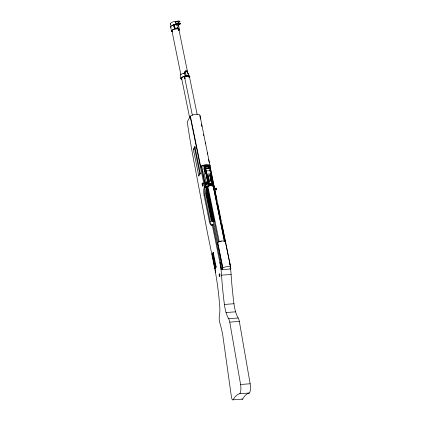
<?xml version="1.0" encoding="UTF-8"?>
<svg xmlns="http://www.w3.org/2000/svg" width="421" height="421" viewBox="0 0 421 421"><rect width="100%" height="100%" fill="white"/><g stroke="black" fill="none" stroke-linecap="round" stroke-linejoin="round"><path stroke-width="0.63" d="M204.938 166.174L205.016 166.406A1.2 0.347 85.8 0 1 205.311 167.816C205.011 168.863 209.769 168.353 209.221 167.526A1.2 0.347 85.8 0 0 208.937 166.127L204.938 166.174L205.343 168.153M215.389 188.808L215.752 188.34A0.953 0.274 85.8 0 1 215.952 189.14M216.226 188.855L216.326 188.461L216.541 188.776M214.121 187.782L214.115 186.956M216.173 188.355L216.489 188.287A0.953 0.274 85.8 0 1 216.689 189.087M204.659 168.179A1.237 0.479 -11.5 0 0 204.038 168.342L204.501 172.057L205.753 171.573A1.042 0.3 85.8 0 1 206.022 171.663L206.111 171.705M173.82 24.786L174.478 28.744L173.715 24.981L175.094 24.692L174.02 24.681A4.042 1.563 -11.5 0 0 170.958 27.418M177.836 28.791L178.12 28.281L177.862 27.028M174.936 24.692L175.441 24.471M177.778 23.055C178.257 23.292 177.109 23.997 177.546 24.018M176.362 28.412L176.304 28.833L175.789 28.87L175.852 28.454L176.362 28.412L176.304 28.833M185.272 76.185L184.361 73.033L185.066 71.754L187.424 71.581L188.75 76.069M213.842 186.535A6.394 1.847 85.8 0 1 214.057 186.124L199.959 115.454A5.236 2.031 -11.5 0 0 196.044 114.238A5.236 2.031 -11.5 0 0 190.392 116.164L187.25 121.864A291.832 84.289 85.8 0 0 193.544 159.359L207.279 231.939L215.194 270.819A106.355 30.717 85.8 0 1 219.746 306.414A13.877 4.01 85.8 0 1 219.357 316.192A4.836 1.395 85.8 0 0 219.83 322.802A49.178 14.203 85.8 0 1 222.756 335.142L231.387 396.698A4.305 1.242 85.8 0 0 233.113 399.824L242.675 399.113A66.707 19.266 85.8 0 1 249.348 393.019A7.068 2.042 85.8 0 0 250.148 383.773L239.344 321.423A7.225 2.089 85.8 0 0 238.175 317.997A23.16 6.689 85.8 0 1 235.602 311.819A19.761 5.71 85.8 0 1 233.96 303.741A137.288 39.653 85.8 0 1 231.108 274.466L231.029 273.366A30.507 8.809 85.8 0 0 230.466 267.903M199.959 115.454L200.396 119.038M198.933 175.946A1.921 0.742 -11.5 0 1 198.78 175.994L193.334 149.26L194.87 146.482A2.489 0.963 -11.5 0 1 194.965 146.513M193.334 149.26A1.921 0.742 -11.5 0 0 194.602 148.497L195.112 147.571M212.058 225.288A6.441 1.863 85.8 0 1 210.221 221.593L204.88 195.37A6.394 1.847 85.8 0 1 205.285 186.771L201.238 166.89L201.743 165.974L206.143 188.371A4.92 1.421 85.8 0 0 205.758 193.781L207.243 201.08L208.463 198.87L206.08 187.171L207.343 186.824L214.394 221.441L213.884 221.483L213.789 221.009L214.178 220.983L214.031 221.246M198.78 175.994L200.312 173.215L194.87 146.482M209.416 168.663L208.737 165.332L204.753 165.627L203.98 167.021A2.458 0.953 -11.5 0 1 204.296 166.863M204.753 165.627L205.427 168.958L205.053 169.637L205.88 168.547L209.4 168.289L209.884 170.663A44.189 12.762 85.8 0 1 211.189 178.225A8.452 2.442 85.8 0 0 211.41 179.53M204.501 172.057L204.038 168.342M205.39 171.615L205.464 171.484A1.237 0.479 -11.5 0 0 204.717 171.668M205.706 171.657L205.011 169.268M204.774 170.915L205.337 173.684L205.732 172.963L207.958 183.903M209.184 168.679L209.4 168.289M207.995 175.378L209.279 181.667L208.5 181.551L208.316 181.883L207.89 179.793A8.452 2.442 85.8 0 1 207.669 178.483A44.189 12.762 85.8 0 0 206.364 170.926L205.88 168.547M208.5 184.219L208.895 183.498A1.252 1.095 28.9 0 1 208.5 181.551M209.311 184.13L209.042 184.614L208.837 183.603L212.358 183.345L212.563 184.356L212.826 183.872L209.311 184.13L208.858 185.272A4.189 1.621 -11.5 0 0 205.995 186.85L208.448 186.671M209.758 175.247L211.037 181.535L212.016 181.288L211.837 181.619L210.29 174.283M208.169 199.696A1.447 0.558 -11.5 0 1 207.89 199.77L206.258 192.255L206.99 191.097A1.447 0.558 -11.5 0 1 207.395 191.192M212.11 183.793L212.416 183.24A1.489 1.305 28.9 0 0 212.016 181.288M208.332 181.851A1.252 1.095 28.9 0 0 208.732 183.798L209.026 185.235L212.547 184.972L212.826 183.872M213.542 186.65L214.205 186.319L213.326 186.382A1.016 0.395 -11.5 0 1 213.163 185.998L212.052 185.74A4.173 1.616 -11.5 0 0 209.342 185.94L207.858 186.382A1.068 0.416 -11.5 0 1 207.227 186.835L218.515 242.259A1.068 0.416 -11.5 0 0 218.678 242.196M207.79 199.775L208.521 198.617L206.99 191.097M208.569 199.396L213.037 221.32A6.136 1.773 85.8 0 1 211.1 220.004L207.353 201.606L208.569 199.396L209.179 199.354M208.069 200.491L208.679 199.386M208.874 199.907L207.958 201.564L212.052 221.656M212.416 219.299A4.731 1.831 -11.5 0 1 211.942 219.699L208.316 201.901L208.884 200.87M211.942 219.699L212.794 218.146M215.142 268.509A1.374 0.532 -11.5 0 0 215.047 268.577L212.126 254.252L213.2 252.316L216.115 266.635A15.24 5.905 -11.5 0 1 216.062 267.535M215.047 268.577L216.115 266.635M190.176 116.554L204.49 186.829A6.394 1.847 85.8 0 0 204.085 195.428L209.426 221.651A6.441 1.863 85.8 0 0 212.184 224.614L221.278 269.251L221.036 269.693L230.597 268.982L230.845 268.545L221.751 223.909M221.278 269.251L222.072 269.193L222.741 267.982L206.227 186.908M213.484 189.808L214.894 189.708L230.713 267.393L230.05 268.603L230.845 268.545M184.119 73.465L185.087 71.754A1.231 1.079 29.4 0 1 186.035 70.549A1.231 1.079 29.4 0 1 187.44 71.581L185.087 71.749M215.557 188.561L215.741 189.687L215.505 189.218M220.851 220.914L220.415 217.794M211.453 184.014L211.026 184.382L210.637 184.072M215.378 268.372A1.374 0.532 -11.5 0 1 215.741 268.23L212.889 253.879M178.683 23.723L178.078 23.76M178.067 22.766L178.462 24.718L179.414 24.523A2.316 0.9 -11.5 0 0 180.009 23.155A2.316 0.9 -11.5 0 0 176.846 23.46A2.316 0.9 -11.5 0 0 176.252 24.834L176.925 24.828L176.72 23.829L176.183 23.865M212.837 253.905L212.826 253.91A1.374 0.532 -11.5 0 0 212.126 254.252M205.906 173.073L204.338 173.757L206.132 182.546L205.632 182.582L205.911 183.961L206.411 183.924A3.431 1.331 -11.5 0 1 207.963 183.209M178.462 24.718L178.793 24.634A2.026 0.784 -11.5 0 0 179.867 23.302A2.026 0.784 -11.5 0 0 176.867 23.592A2.026 0.784 -11.5 0 0 176.836 24.823L176.925 24.828M184.319 73.107L183.877 73.186A4.368 1.689 -11.5 0 0 180.262 75.764L180.867 78.743M177.23 23.792L177.762 23.75M177.43 23.892L176.446 23.939M173.715 24.981L174.978 24.886M174.589 28.544L178.12 28.281M185.066 71.754L187.524 71.807M201.512 165.99L203.738 165.827A2.458 0.953 -11.5 0 1 207.727 165.532M206.727 165.606L209.953 165.364M201.454 166.495L200.659 166.558L200.443 166.948L201.238 166.89M205.022 166.416L208.932 166.116M205.311 167.816L209.221 167.526M206.364 170.926L209.884 170.663M207.669 178.483L208.842 178.399M210.016 178.309L211.189 178.225M207.89 179.793L209.063 179.704M208.895 183.498L209.774 183.435L207.8 174.015L209.558 173.884L211.489 183.382L212.416 183.24M211.795 181.304A3.784 1.468 -11.5 0 1 212.61 182.067L212.894 183.445L212.395 183.482A3.431 1.331 -11.5 0 0 211.926 183.082M209.358 184.356L210.674 184.256M211.558 184.193L212.873 184.093M209.09 184.835L212.605 184.577M209.132 185.045L212.647 184.782M204.49 186.829L205.285 186.771M212.742 186.35L213.973 186.261L209.721 165.385L209.432 165.906L210.226 165.848L209.647 165.106A5.236 2.031 -11.5 0 0 202.133 165.663L200.659 166.558L190.392 116.164M206.08 187.171L206.6 187.135M206.258 192.255L206.358 192.25A1.447 0.558 -11.5 0 0 207.337 191.855M205.758 193.781L206.279 193.744L207.763 201.043M204.085 195.428L204.88 195.37M215.936 198.317L216.441 198.28L214.936 190.892M207.353 201.606L208.348 201.533M211.1 220.004L212.216 219.925M209.426 221.651L210.221 221.593M213.879 221.441L214.247 221.362M220.741 220.93L220.657 220.504M212.184 224.614L212.979 224.556L222.072 269.193M217.515 242.333L217.631 242.328A4.615 1.789 -11.5 0 1 222.151 240.965A4.615 1.789 -11.5 0 1 225.493 241.743M220.678 262.341L219.883 262.399L220.067 263.357A30.507 8.809 85.8 0 1 221.462 274.071L221.541 275.171A137.288 39.653 85.8 0 0 224.393 304.451A19.761 5.71 85.8 0 0 226.04 312.524A23.16 6.689 85.8 0 0 228.608 318.702A7.225 2.089 85.8 0 1 229.777 322.128L240.58 384.478A7.068 2.042 85.8 0 1 239.781 393.724A66.707 19.266 85.8 0 0 233.113 399.824M222.741 267.982L222.856 267.972A4.615 1.789 -11.5 0 1 227.377 266.614A4.615 1.789 -11.5 0 1 230.713 267.393M221.541 275.171L231.108 274.466M224.393 304.451L233.96 303.741M226.04 312.524L235.602 311.819M228.608 318.702L238.175 317.997M229.777 322.128L239.344 321.423M240.58 384.478L250.148 383.773M239.781 393.724L249.348 393.019M176.72 23.829L177.067 23.86M206.143 171.689L208.211 182.035M185.166 71.98L186.398 76.243M214.205 186.319L214.673 188.624L213.794 188.692L213.326 186.382M201.433 124.137L201.954 126.689M203.511 134.346L203.775 135.62M205.201 142.64L205.459 143.914M207.279 152.844L207.537 154.123M208.579 159.222L209.226 162.411M214.057 186.582L214.31 187.813M216.547 198.807L216.804 200.075M217.452 203.248L218.488 208.327M218.746 209.595L219.778 214.668M220.036 215.936L220.294 217.204M214.015 189.771L224.488 241.191M213.163 185.998L224.367 241.38A4.173 1.616 -11.5 0 0 223.898 241.249M210.321 173.315L211.984 181.477M212.347 184.014L212.684 184.987A4.189 1.621 -11.5 0 1 213.973 186.261M211.989 182.651L212.252 183.94M178.62 22.723L179.014 24.676M189.471 76.775L197.154 114.486M178.53 25.244L179.383 29.423M178.899 29.533L187.819 73.338M205.29 169.616L208.263 184.235M204.764 169.416L203.738 165.827M204.99 170.521L205.216 171.631M207.858 186.382L219.273 241.759A4.173 1.616 -11.5 0 1 219.936 241.543M206.411 183.924L206.6 184.866M184.687 77.638L192.365 115.349M217.631 242.328L222.856 267.972M206.358 192.25L207.89 199.77M170.526 23.86L171.158 26.955M172.005 31.133L180.925 74.933M181.667 78.559L189.66 117.817M170.673 27.065L171.526 31.243M194.602 148.497L199.917 174.599M215.789 268.214L212.968 253.747A15.24 5.905 -11.5 0 0 213.2 252.316M213.868 262.978L214.505 266.125M215.147 269.272L215.789 272.419M229.44 261.641L229.634 262.651A30.507 8.809 85.8 0 1 229.998 264.714M210.774 176.767L210.963 177.767M211.158 178.767L211.347 179.767M211.542 180.772L211.731 181.777M216.668 189.118L216.573 189.892L216.305 189.824A0.953 0.274 85.8 0 1 216.241 189.666M215.931 189.176L215.841 189.945L215.568 189.882A0.953 0.274 85.8 0 1 215.415 189.287M230.161 265.767A30.507 8.809 85.8 0 1 230.319 266.83M213.61 261.72A2.552 0.737 85.8 0 1 213.473 260.757M212.979 224.556A6.441 1.863 85.8 0 1 212.773 224.903M242.675 399.113A4.305 1.242 85.8 0 1 241.865 398.887M220.63 241.365A4.173 1.616 -11.5 0 1 221.341 241.238M219.946 276.308A1.231 0.358 85.8 0 1 219.415 274.776A1.231 0.358 85.8 0 1 219.978 274.26M212.826 218.636A4.731 1.831 -11.5 0 1 212.537 219.162M209.016 201.233A4.731 1.831 -11.5 0 1 208.316 201.901M203.164 185.924A1.51 0.437 85.8 0 1 202.559 185.314A1.51 0.437 85.8 0 1 202.548 183.324A1.51 0.437 85.8 0 1 203.154 183.588M205.337 173.684A2.458 0.953 -11.5 0 1 205.653 173.526M206.132 182.546A3.526 1.363 -11.5 0 1 206.585 182.293M207.111 182.061A3.526 1.363 -11.5 0 1 207.695 181.861M205.911 183.961A3.784 1.468 -11.5 0 1 207.674 183.014M212.51 182.888A3.784 1.468 -11.5 0 1 212.894 183.445M205.632 182.582A3.784 1.468 -11.5 0 1 208.169 181.398M205.701 185.414A4.189 1.621 -11.5 0 1 208.563 183.83L212.395 183.551A4.189 1.621 -11.5 0 1 213.679 184.824M200.312 173.215A2.489 0.963 -11.5 0 1 200.633 173.378M212.368 182.177A1.489 1.305 28.9 0 1 212.247 183.54M211.852 181.588A1.489 1.305 28.9 0 1 212.01 181.714M185.035 78.059A2.437 0.942 -11.5 0 1 187.029 76.254A2.437 0.942 -11.5 0 1 189.176 77.306M181.914 78.864A3.547 1.374 -11.5 0 1 184.603 76.464M181.751 79.406A4.368 1.689 -11.5 0 1 181.362 77.569A4.368 1.689 -11.5 0 1 185.603 75.964M189.355 76.78A4.368 1.689 -11.5 0 1 189.376 77.222M172.257 31.438A3.547 1.374 -11.5 0 1 175.394 28.944A3.547 1.374 -11.5 0 1 178.693 30.291M172.436 25.434A3.547 1.374 -11.5 0 1 174.999 24.697M185.14 78.353A2.858 1.105 -11.5 0 1 185.051 76.775A2.858 1.105 -11.5 0 1 189.024 76.059A2.858 1.105 -11.5 0 1 189.108 77.638M184.593 77.785A2.858 1.105 -11.5 0 1 186.566 75.748A2.858 1.105 -11.5 0 1 189.724 76.585M189.455 76.906A2.858 1.105 -11.5 0 1 189.024 77.217M185.145 73.954A1.231 1.079 29.4 0 1 184.361 73.033M187.866 73.133A4.368 1.689 -11.5 0 1 188.766 74.243M184.04 73.607A1.231 1.079 29.4 0 1 184.082 73.038M178.641 30.733A4.042 1.563 -11.5 0 0 176.915 28.602L174.873 28.86A4.042 1.563 -11.5 0 0 172.342 31.859M170.773 24.171A3.547 1.374 -11.5 0 1 171.805 22.345A3.547 1.374 -11.5 0 1 176.046 21.587M178.246 24.897A4.042 1.563 -11.5 0 1 178.293 26.107M179.262 24.339A1.847 1.621 28.9 0 1 177.983 25.376L177.515 25.381A1.847 1.621 28.9 0 1 175.783 23.96L175.725 23.523A1.847 1.621 28.9 0 1 175.789 23.097M177.767 26.728A1.847 1.621 28.9 0 1 176.425 28.191L175.499 28.091A1.847 1.621 28.9 0 1 174.231 26.776L174.173 26.339A1.847 1.621 28.9 0 1 175.078 24.992M175.857 22.881A2.316 0.9 -11.5 0 1 177.262 21.229A2.316 0.9 -11.5 0 1 179.972 21.824M175.746 22.445A2.026 0.784 -11.5 0 1 175.778 22.234M175.936 22.008A2.026 0.784 -11.5 0 1 179.03 21.213M179.609 21.455A2.026 0.784 -11.5 0 1 179.72 21.639M177.73 23.613L177.204 23.65L177.283 24.039L177.809 24.002L177.73 23.613M219.162 274.503A1.231 0.358 85.8 0 0 219.588 276.365A1.231 0.358 85.8 0 0 219.783 274.539A1.231 0.358 85.8 0 0 219.162 274.503M202.175 183.719A1.51 0.437 85.8 0 0 202.654 186.082A1.51 0.437 85.8 0 0 202.943 183.94A1.51 0.437 85.8 0 0 202.175 183.719"/></g></svg>
